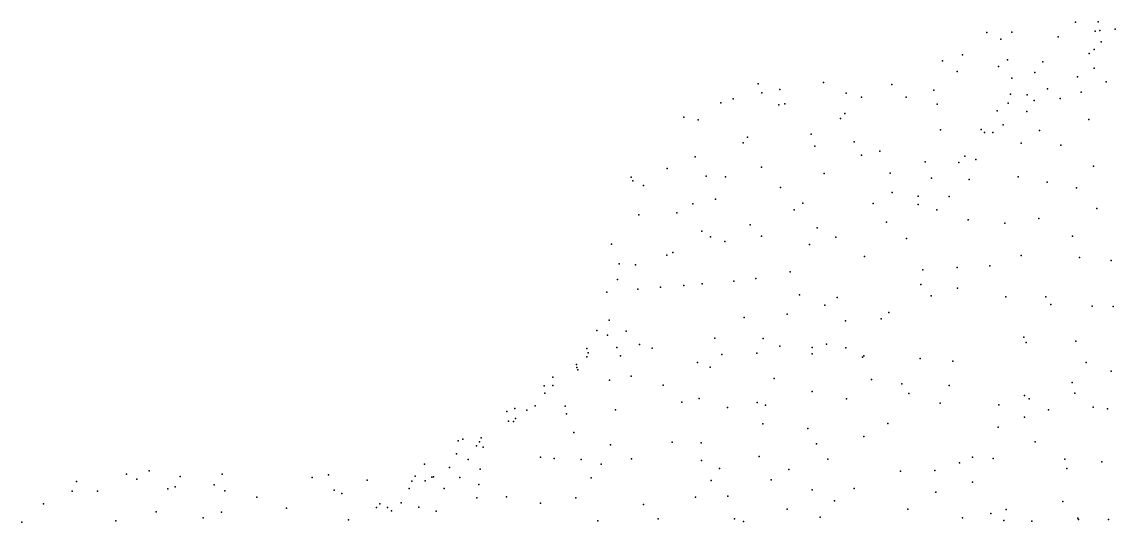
# Model space of a CAD drawing. Header units: metres. Extents: x -25 to 25, y -27.7 to 27.8.
# Drawn here: x -16.854 to -12.688, y 13.565 to 15.47 of the extents above; entities that cross this region are included whole.
import ezdxf

# ---------------------------------------------------------------- set-up
doc = ezdxf.new("R2010")
doc.units = ezdxf.units.M

msp = doc.modelspace()

# ---------------------------------------------------------------- linework, layer by layer
for p in [(-12.839, 15.469, 13.3817), (-12.7519, 15.47, 13.2145), (-13.1771, 15.429, 13.3367), (-13.0818, 15.431, 13.1007), (-12.7641, 15.4346, 11.6768), (-12.7466, 15.4373, 13.028), (-12.6877, 15.4427, 11.5041), (-13.1229, 15.4046, 13.494), (-12.9052, 15.4135, 13.5827), (-12.7404, 15.3945, 11.3593), (-13.2696, 15.3443, 13.5011), (-12.7862, 15.3501, 13.7067), (-12.768, 15.3644, 12.829), (-13.345, 15.321, 13.1483), (-13.1319, 15.3003, 13.676), (-13.0985, 15.325, 12.8802), (-12.963, 15.3184, 13.7224), (-12.7673, 15.2943, 12.0555), (-13.29, 15.2809, 12.9535), (-13.0815, 15.255, 12.7211), (-12.994, 15.2775, 11.7225), (-12.8317, 15.2604, 12.5998), (-14.0475, 15.2335, 13.4885), (-13.9659, 15.2119, 13.6515), (-13.7987, 15.2397, 13.5583), (-13.5391, 15.2319, 13.5861), (-13.379, 15.2098, 13.6813), (-12.946, 15.2149, 11.2522), (-12.7223, 15.2419, 12.4328), (-14.1437, 15.1774, 13.6613), (-14.0335, 15.1996, 13.2808), (-13.7123, 15.1982, 13.1032), (-13.6542, 15.1826, 13.6952), (-13.4845, 15.1834, 12.9333), (-13.0864, 15.195, 11.627), (-13.0231, 15.1927, 11.9374), (-12.9965, 15.1709, 12.4283), (-12.8974, 15.1777, 13.8931), (-12.817, 15.202, 11.1287), (-14.1909, 15.1616, 13.3561), (-13.969, 15.1536, 13.7997), (-13.9468, 15.1582, 13.1396), (-13.3656, 15.1565, 12.7893), (-13.1376, 15.131, 12.5246), (-13.095, 15.1605, 13.8526), (-13.0244, 15.1281, 12.1762), (-14.332, 15.1071, 13.479), (-14.2766, 15.0973, 13.7356), (-13.7345, 15.1022, 13.8513), (-13.7178, 15.1213, 12.9595), (-12.7879, 15.0987, 11.0106), (-13.8456, 15.0425, 12.8436), (-13.353, 15.0593, 13.8652), (-13.1983, 15.0599, 11.6308), (-13.185, 15.049, 12.3018), (-13.154, 15.0482, 12.0246), (-13.115, 15.0779, 11.2986), (-12.9755, 15.0563, 11.0941), (-14.1054, 15.0089, 13.9446), (-14.0893, 15.0311, 12.9666), (-13.6822, 15.0129, 12.7206), (-13.0455, 15.008, 13.9795), (-12.8942, 15.0005, 14.0794), (-13.8322, 14.9964, 13.9886), (-13.6544, 14.962, 13.986), (-13.5839, 14.9771, 12.6073), (-13.2604, 14.959, 11.8261), (-14.2878, 14.9554, 13.8839), (-14.0352, 14.9165, 12.7544), (-13.4113, 14.9371, 13.9508), (-13.2833, 14.9344, 11.5938), (-13.2187, 14.9463, 11.3307), (-12.7696, 14.92, 14.2666), (-14.5327, 14.878, 13.5702), (-14.395, 14.911, 13.1467), (-14.2466, 14.882, 12.9093), (-14.173, 14.8797, 14.0159), (-13.7965, 14.8928, 12.5867), (-13.5445, 14.8932, 12.4452), (-13.3871, 14.8747, 12.1059), (-13.0572, 14.8792, 11.0458), (-14.5263, 14.8643, 13.4167), (-14.4857, 14.8464, 13.2536), (-13.963, 14.8397, 12.5989), (-13.2442, 14.8698, 14.0031), (-12.9472, 14.8595, 14.139), (-12.8354, 14.8383, 10.8743), (-14.2107, 14.7945, 12.7626), (-13.5368, 14.8206, 12.2174), (-13.4387, 14.8067, 14.0432), (-13.3206, 14.8052, 11.4201), (-14.2971, 14.7773, 13.9898), (-13.9106, 14.7544, 12.4626), (-13.8784, 14.7801, 14.1112), (-13.6092, 14.7788, 14.0892), (-13.4379, 14.7743, 11.9174), (-13.3667, 14.7543, 11.6199), (-12.758, 14.7595, 14.3563), (-14.5034, 14.7346, 13.7829), (-14.3586, 14.7423, 12.8894), (-13.2475, 14.716, 14.0877), (-12.9779, 14.721, 10.8937), (-14.2626, 14.6727, 12.6684), (-14.0787, 14.6971, 14.112), (-13.8228, 14.6853, 12.3058), (-13.559, 14.7065, 11.9958), (-13.1084, 14.7031, 10.9908), (-14.2299, 14.6514, 14.0621), (-14.1751, 14.6335, 12.5425), (-14.0358, 14.6533, 12.4345), (-13.7515, 14.6505, 12.1715), (-13.4832, 14.6451, 11.7596), (-12.8503, 14.6539, 10.8265), (-14.6073, 14.6238, 13.495), (-14.3733, 14.5914, 13.9523), (-13.8523, 14.6221, 14.1508), (-14.5781, 14.5482, 13.6329), (-14.5157, 14.5449, 12.9657), (-14.3967, 14.582, 12.7532), (-13.6428, 14.5768, 11.924), (-13.1649, 14.5411, 10.9903), (-13.0458, 14.5799, 14.2247), (-12.8232, 14.5728, 14.3859), (-12.7032, 14.561, 10.7875), (-13.9257, 14.518, 12.2021), (-13.4204, 14.5252, 14.1694), (-13.29, 14.535, 11.1343), (-14.5838, 14.4886, 13.1119), (-14.4205, 14.459, 13.8771), (-14.3311, 14.4655, 12.5317), (-14.2617, 14.4727, 14.0292), (-14.1404, 14.4829, 12.3579), (-14.0573, 14.4929, 14.1237), (-13.4287, 14.4701, 11.4219), (-14.6246, 14.4403, 13.2983), (-14.5072, 14.4516, 12.8269), (-13.891, 14.4304, 12.0499), (-13.7475, 14.4206, 14.165), (-13.3884, 14.4261, 11.235), (-13.2886, 14.4563, 14.2313), (-13.1048, 14.4223, 10.9125), (-12.9514, 14.4231, 14.3784), (-13.794, 14.3913, 11.8654), (-12.933, 14.3936, 10.8366), (-12.775, 14.3869, 10.7976), (-12.6952, 14.3855, 14.6166), (-14.6165, 14.3335, 12.902), (-14.1017, 14.3438, 12.1076), (-13.9373, 14.3565, 14.1367), (-13.5789, 14.3388, 11.4231), (-13.55, 14.3635, 14.2094), (-14.6631, 14.2951, 13.3774), (-14.5515, 14.2918, 12.6204), (-13.7148, 14.3315, 11.6664), (-14.6224, 14.2761, 13.5368), (-14.2133, 14.265, 11.9958), (-14.0295, 14.2639, 11.9044), (-13.0352, 14.2693, 10.8553), (-12.8378, 14.2543, 14.6405), (-14.7016, 14.2255, 13.0208), (-14.6957, 14.2088, 12.8496), (-14.5865, 14.2301, 12.4294), (-14.5006, 14.2413, 12.1776), (-14.4518, 14.2274, 13.7848), (-14.0534, 14.2087, 14.0621), (-13.9657, 14.2352, 11.7529), (-13.8425, 14.2299, 11.6103), (-13.7874, 14.2425, 14.1631), (-13.7142, 14.2286, 11.3121), (-13.0269, 14.2485, 14.499), (-14.7004, 14.1946, 12.2185), (-14.5727, 14.1978, 11.9116), (-14.2797, 14.172, 13.9378), (-14.1868, 14.2033, 11.7181), (-13.8428, 14.2058, 11.4096), (-13.65, 14.1935, 14.2348), (-13.6453, 14.1984, 11.0948), (-13.4304, 14.1878, 10.9272), (-13.306, 14.1778, 14.4091), (-12.7978, 14.1724, 14.843), (-14.7398, 14.1656, 12.0268), (-14.7393, 14.1536, 13.4877), (-14.7357, 14.1452, 12.7088), (-14.2308, 14.1543, 11.5663), (-12.703, 14.139, 15.0197), (-14.8633, 14.0833, 13.0483), (-14.831, 14.1168, 13.2172), (-14.8308, 14.0855, 12.8757), (-14.6144, 14.1047, 13.7702), (-14.5317, 14.1205, 11.6222), (-14.4105, 14.0866, 11.5055), (-13.9873, 14.1117, 11.2954), (-13.6166, 14.1076, 10.8833), (-13.5, 14.0908, 14.3642), (-13.3204, 14.0851, 10.7897), (-12.852, 14.0969, 10.8401), (-14.8611, 14.0556, 13.55), (-13.842, 14.0621, 10.9606), (-13.4738, 14.0546, 10.7717), (-13.0331, 14.0472, 10.7811), (-12.8416, 14.0563, 15.0518), (-14.8984, 14.0081, 13.6979), (-14.7834, 14.0062, 13.8212), (-14.3395, 14.0218, 13.9387), (-14.2731, 14.0353, 11.373), (-14.1652, 14.0009, 14.0074), (-14.0524, 14.0202, 11.1441), (-14.0204, 14.0096, 14.0642), (-13.7116, 14.0339, 14.2498), (-13.3546, 14.0173, 14.506), (-13.1304, 14.0116, 14.6804), (-13.0151, 14.0345, 14.785), (-12.7715, 14.003, 15.3103), (-15.006, 13.9863, 13.3808), (-14.975, 13.9975, 13.1677), (-14.973, 13.9591, 12.8804), (-14.9296, 13.9914, 12.6474), (-14.7786, 13.9765, 11.6455), (-14.5923, 13.9928, 13.953), (-13.0328, 13.9646, 15.0384), (-12.9417, 13.9919, 15.1609), (-12.7169, 13.9959, 10.8617), (-14.9994, 13.9494, 11.9419), (-14.9809, 13.9483, 13.8161), (-14.0297, 13.9389, 10.95), (-13.8583, 13.9218, 10.7732), (-13.554, 13.9405, 14.4167), (-13.1339, 13.9261, 14.8647), (-15.1739, 13.8805, 13.6656), (-15.1041, 13.886, 12.4901), (-14.7509, 13.9066, 14.1176), (-13.6453, 13.8913, 10.6492), (-15.1914, 13.874, 13.387), (-15.1213, 13.8548, 13.8662), (-15.1096, 13.871, 13.0459), (-15.0958, 13.8504, 12.7582), (-14.6108, 13.8584, 14.276), (-14.3752, 13.8693, 11.232), (-14.2652, 13.8662, 14.1992), (-13.8261, 13.8626, 14.2984), (-12.9923, 13.871, 15.5169), (-15.1983, 13.8244, 13.17), (-15.1532, 13.8026, 12.9131), (-14.8777, 13.8115, 14.2115), (-14.8261, 13.8069, 11.5215), (-14.7231, 13.8025, 14.3741), (-14.5307, 13.8052, 14.429), (-14.2643, 13.7996, 11.0565), (-14.0449, 13.8141, 10.8111), (-13.783, 13.8047, 10.622), (-13.2315, 13.8117, 15.1335), (-13.1525, 13.8071, 10.5857), (-12.8789, 13.804, 10.7245), (-12.7381, 13.7938, 10.8492), (-16.3684, 13.7604, -6.2976), (-15.3203, 13.7853, 13.4851), (-15.225, 13.7723, 12.1331), (-15.1081, 13.7663, 14.0593), (-14.6461, 13.7858, 11.3604), (-14.1958, 13.7688, 14.4776), (-13.9307, 13.7654, 10.6825), (-13.5055, 13.7585, 14.6071), (-13.3745, 13.7607, 14.7712), (-13.2809, 13.7902, 14.9829), (-12.8715, 13.7693, 15.702), (-16.6463, 13.7192, -6.2474), (-16.4552, 13.7474, -6.1024), (-16.4163, 13.7284, -6.4754), (-16.2506, 13.7379, -6.0778), (-16.0904, 13.7472, -6.4435), (-15.7475, 13.7349, -6.397), (-15.6851, 13.7452, -6.5712), (-15.5376, 13.724, -6.7289), (-15.3683, 13.7209, 13.2809), (-15.3551, 13.7397, 13.7154), (-15.317, 13.7215, 12.3535), (-15.2912, 13.736, 13.0809), (-15.2855, 13.7369, 12.6351), (-15.1847, 13.7345, 11.9285), (-15.1121, 13.7083, 11.7678), (-14.685, 13.7327, 14.6187), (-14.2277, 13.7226, 10.924), (-13.998, 13.7253, 14.5276), (-13.2309, 13.7169, 15.4796), (-16.6618, 13.6821, -6.4025), (-16.5662, 13.6825, -5.9528), (-16.2977, 13.6917, -5.9356), (-16.2695, 13.6992, -6.577), (-16.1214, 13.706, -6.6319), (-16.08, 13.6836, -5.9966), (-15.6641, 13.6858, -6.8772), (-15.6352, 13.6742, -6.2379), (-15.3782, 13.6933, -6.6044), (-15.2445, 13.6932, 13.9923), (-13.8429, 13.6874, 14.5693), (-13.6817, 13.6932, 14.5837), (-13.3707, 13.6785, 15.0472), (-16.7713, 13.6345, -6.1551), (-15.9582, 13.6597, -6.8134), (-15.4896, 13.6343, -6.9181), (-15.4082, 13.6386, 12.9949), (-15.1198, 13.6577, 14.2393), (-15.0066, 13.661, 11.5916), (-14.8772, 13.6365, 14.6281), (-14.743, 13.6576, 11.3603), (-14.4851, 13.6313, 14.8044), (-14.2865, 13.6597, 14.7346), (-14.1638, 13.6631, 10.7815), (-13.757, 13.6456, 10.5032), (-12.887, 13.6436, 15.8145), (-16.3427, 13.6034, -6.7385), (-16.0934, 13.6027, -5.8457), (-15.8459, 13.6177, -6.0144), (-15.503, 13.6205, 13.4697), (-15.4601, 13.62, -6.2358), (-15.4456, 13.6078, 12.8409), (-15.3416, 13.6211, -6.3479), (-15.2749, 13.6064, -6.7492), (-13.9381, 13.6142, 10.5668), (-13.8116, 13.5838, 14.7173), (-13.4781, 13.6134, 14.9194), (-13.162, 13.597, 10.4992), (-13.1033, 13.6126, 15.7281), (-16.8541, 13.5646, -6.0078), (-16.4957, 13.5701, -5.7379), (-16.1628, 13.5811, -6.8641), (-15.6096, 13.5736, -6.0233), (-14.6585, 13.5698, 11.257), (-14.4292, 13.5773, 11.0456), (-14.1389, 13.5775, 14.805), (-14.1036, 13.5668, 10.6468), (-13.2696, 13.5807, 15.5745), (-13.1121, 13.5704, -9.0069), (-13.0046, 13.5685, -8.8232), (-12.8304, 13.5801, -8.6016), (-12.8275, 13.5751, -8.936), (-12.7134, 13.5741, 3.0629)]:
    msp.add_point(p)

doc.saveas('drawing.dxf')
